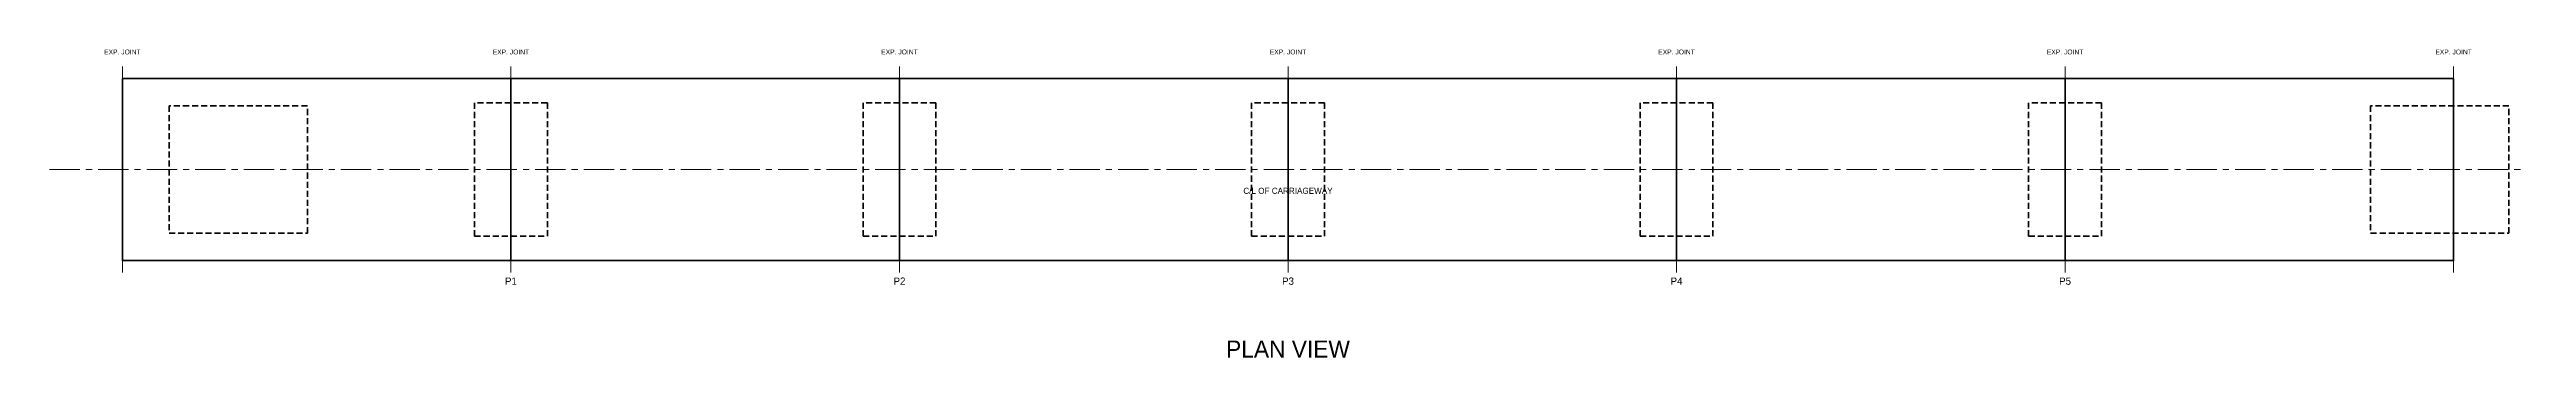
# Model space of a CAD drawing. Header units: metres. Extents: x -26 to 120, y -14 to 329.
# Drawn here: x -3 to 99, y -14 to -1.3 of the extents above.
import ezdxf
from ezdxf.enums import TextEntityAlignment as Align

# ---------------------------------------------------------------- set-up
doc = ezdxf.new("R2010")
doc.units = ezdxf.units.M
doc.linetypes.add('CENTER', pattern=[2, 1.25, -0.25, 0.25, -0.25])
doc.linetypes.add('HIDDEN', pattern=[0.375, 0.25, -0.125])
for name, color, linetype, lineweight in [('A-DIM', 1, 'CONTINUOUS', 18), ('A-GRID', 8, 'CENTER', 15), ('A-TEXT', 7, 'CONTINUOUS', 18), ('S-ABUT', 5, 'CONTINUOUS', 50), ('S-DECK', 4, 'CONTINUOUS', 50), ('S-FNDTN', 2, 'HIDDEN', 35), ('S-PIER', 3, 'CONTINUOUS', 50)]:
    doc.layers.add(name, color=color, linetype=linetype, lineweight=lineweight)

msp = doc.modelspace()

# ---------------------------------------------------------------- linework, layer by layer
at = {"layer": 'A-DIM', "linetype": 'CONTINUOUS'}
for p, q in [((0, -10.5), (0, -2)), ((16, -10.5), (16, -2)), ((32, -10.5), (32, -2)), ((48, -10.5), (48, -2)), ((64, -10.5), (64, -2)), ((80, -10.5), (80, -2)), ((96, -10.5), (96, -2))]:
    msp.add_line(p, q, dxfattribs=at)
at = {"layer": 'A-GRID', "linetype": 'CENTER'}
msp.add_line((-3, -6.25), (99, -6.25), dxfattribs=at)
at = {"layer": 'S-ABUT', "linetype": 'CONTINUOUS'}
for p, q in [((0, -10), (0, -2.5)), ((96, -10), (96, -2.5))]:
    msp.add_line(p, q, dxfattribs=at)
at = {"layer": 'S-DECK', "linetype": 'CONTINUOUS'}
msp.add_lwpolyline([(0, -10), (96, -10), (96, -2.5), (0, -2.5)], close=True, dxfattribs=at)
at = {"layer": 'S-FNDTN', "linetype": 'HIDDEN'}
for points in [[(1.92, -8.875), (7.62, -8.875), (7.62, -3.625), (1.92, -3.625)], [(14.5, -9), (17.5, -9), (17.5, -3.5), (14.5, -3.5)], [(30.5, -9), (33.5, -9), (33.5, -3.5), (30.5, -3.5)], [(46.5, -9), (49.5, -9), (49.5, -3.5), (46.5, -3.5)], [(62.5, -9), (65.5, -9), (65.5, -3.5), (62.5, -3.5)], [(78.5, -9), (81.5, -9), (81.5, -3.5), (78.5, -3.5)], [(92.58, -8.875), (98.28, -8.875), (98.28, -3.625), (92.58, -3.625)]]:
    msp.add_lwpolyline(points, close=True, dxfattribs=at)
at = {"layer": 'S-PIER', "linetype": 'CONTINUOUS'}
for p, q in [((16, -10), (16, -2.5)), ((32, -10), (32, -2.5)), ((48, -10), (48, -2.5)), ((64, -10), (64, -2.5)), ((80, -10), (80, -2.5))]:
    msp.add_line(p, q, dxfattribs=at)

# ---------------------------------------------------------------- texts
at = {"layer": 'A-DIM'}
for p in [(0, -1.5), (16, -1.5), (32, -1.5), (48, -1.5), (64, -1.5), (80, -1.5), (96, -1.5)]:
    msp.add_text('EXP. JOINT', height=0.2, dxfattribs=at).set_placement(p, align=Align.CENTER)
at = {"layer": 'A-GRID'}
msp.add_text('C/L OF CARRIAGEWAY', height=0.25, dxfattribs=at).set_placement((48, -7.25), align=Align.CENTER)
at = {"layer": 'A-TEXT'}
for s, height, p in [('P1', 0.3, (16, -11)), ('P2', 0.3, (32, -11)), ('P3', 0.3, (48, -11)), ('P4', 0.3, (64, -11)), ('P5', 0.3, (80, -11)), ('PLAN VIEW', 0.7, (48, -14))]:
    msp.add_text(s, height=height, dxfattribs=at).set_placement(p, align=Align.CENTER)

doc.saveas('drawing.dxf')
